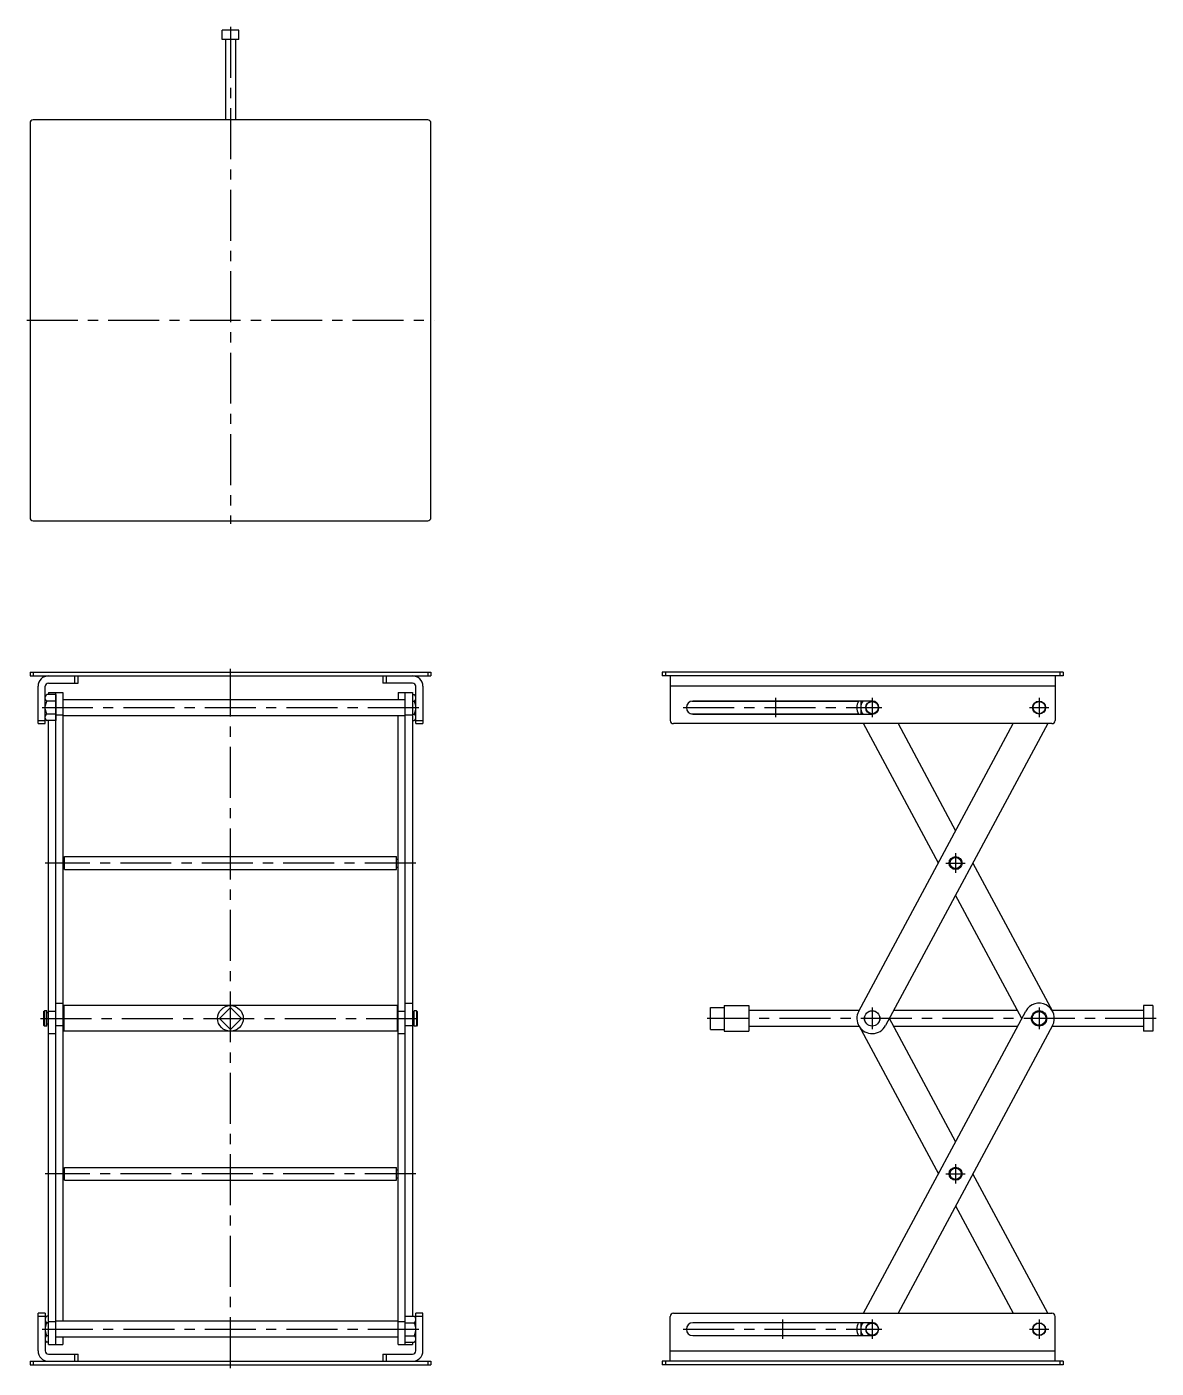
# Model space of a CAD drawing. Extents: x -176 to 1312, y -46 to 834.
# Drawn here: x 608 to 1312, y -2 to 834 of the extents above; entities that cross this region are included whole.
import ezdxf

# ---------------------------------------------------------------- set-up
doc = ezdxf.new("R2010")
doc.units = 0
doc.linetypes.add('CENTER', pattern=[50.8, 31.75, -6.35, 6.35, -6.35])
doc.layers.get('0').update_dxf_attribs({"linetype": 'CONTINUOUS'})
doc.layers.add('CENTER', color=1, linetype='CONTINUOUS')

msp = doc.modelspace()

# ---------------------------------------------------------------- linework, layer by layer
at = {"color": 7, "linetype": 'CONTINUOUS'}
for p, q in [((739.68, 832.41), (729.44, 832.41)), ((729.44, 826.41), (729.44, 832.41)), ((739.68, 826.41), (739.68, 832.41)), ((739.68, 826.41), (729.44, 826.41)), ((731.36, 826.41), (731.36, 776.41)), ((737.76, 826.41), (737.76, 776.41)), ((609.56, 774.41), (609.56, 528.41)), ((857.57, 776.41), (611.56, 776.41)), ((859.57, 528.41), (859.57, 774.41)), ((611.56, 526.41), (857.57, 526.41)), ((609.56, 431.99), (859.57, 431.99)), ((609.56, 431.99), (609.56, 429.69)), ((609.56, 429.69), (859.57, 429.69)), ((611.56, 431.99), (611.56, 429.69)), ((637.56, 425.19), (637.56, 429.69)), ((639.56, 425.19), (639.56, 429.69)), ((829.57, 429.69), (829.57, 425.19)), ((831.57, 429.69), (831.57, 425.19)), ((857.57, 431.99), (857.57, 429.69)), ((859.57, 431.99), (859.57, 429.69)), ((1253.84, 431.99), (1003.84, 431.99)), ((1003.84, 431.99), (1003.84, 429.69)), ((1253.84, 429.69), (1003.84, 429.69)), ((1005.84, 431.99), (1005.84, 429.69)), ((1008.84, 429.69), (1008.84, 401.89)), ((1248.84, 429.69), (1248.84, 401.89)), ((1251.84, 431.99), (1251.84, 429.69)), ((1253.84, 431.99), (1253.84, 429.69)), ((614.56, 399.89), (614.56, 423.19)), ((619.06, 399.89), (619.06, 423.19)), ((621.06, 425.19), (639.56, 425.19)), ((621.06, 419.39), (630.06, 419.39)), ((621.06, 419.39), (621.06, 417.98)), ((625.56, 12.8), (625.56, 419.39)), ((630.06, 419.39), (630.06, 27.3)), ((848.07, 425.19), (829.57, 425.19)), ((839.07, 419.39), (848.07, 419.39)), ((839.07, 419.39), (839.07, 414.89)), ((843.57, 12.8), (843.57, 419.39)), ((848.07, 419.39), (848.07, 30.38)), ((850.07, 399.89), (850.07, 423.19)), ((854.57, 423.19), (854.57, 399.89)), ((1248.84, 423.19), (1008.84, 423.19)), ((619.06, 416.98), (620.06, 417.98)), ((625.56, 417.98), (620.06, 417.98)), ((625.56, 413.93), (620.06, 413.93)), ((625.56, 417.98), (625.56, 401.81)), ((630.06, 414.89), (843.57, 414.89)), ((848.07, 417.98), (849.07, 417.98)), ((848.07, 413.93), (849.07, 413.93)), ((850.07, 416.98), (849.07, 417.98)), ((1022.25, 413.89), (1126.09, 413.89)), ((1134.79, 413.94), (1022.89, 413.94)), ((1127.71, 413.93), (1127.71, 405.85)), ((614.56, 401.89), (619.06, 401.89)), ((619.06, 402.81), (620.06, 401.81)), ((625.56, 405.85), (620.06, 405.85)), ((625.56, 401.81), (620.06, 401.81)), ((621.06, 12.8), (621.06, 401.81)), ((625.56, 405.4), (630.06, 405.4)), ((630.06, 404.89), (843.57, 404.89)), ((839.07, 12.8), (839.07, 404.89)), ((843.57, 405.4), (848.07, 405.4)), ((848.07, 405.85), (849.07, 405.85)), ((848.07, 401.81), (849.07, 401.81)), ((850.07, 402.81), (849.07, 401.81)), ((850.07, 401.89), (854.57, 401.89)), ((1126.09, 405.89), (1022.25, 405.89)), ((1022.89, 405.84), (1134.79, 405.84)), ((614.56, 399.89), (619.06, 399.89)), ((850.07, 399.89), (854.57, 399.89)), ((1246.84, 399.89), (1010.84, 399.89)), ((1126.34, 220.59), (1222.68, 399.89)), ((1175.99, 312.99), (1129.29, 399.89)), ((1244.25, 399.89), (1143.07, 211.6)), ((1150.86, 399.89), (1186.77, 333.07)), ((630.06, 315.49), (631.06, 315.49)), ((630.06, 310.49), (631.06, 310.49)), ((631.06, 316.99), (838.07, 316.99)), ((631.06, 308.99), (631.06, 316.99)), ((838.07, 308.99), (838.07, 316.99)), ((838.07, 315.49), (839.07, 315.49)), ((838.07, 310.49), (839.07, 310.49)), ((1197.56, 312.99), (1247.2, 220.59)), ((631.06, 308.99), (838.07, 308.99)), ((1228.05, 216.1), (1186.77, 292.92)), ((618.06, 220.35), (618.56, 220.85)), ((618.06, 220.35), (618.56, 220.85)), ((618.06, 220.35), (618.06, 211.85)), ((620.06, 220.85), (618.56, 220.85)), ((618.56, 220.85), (618.56, 211.35)), ((620.06, 211.35), (620.06, 220.85)), ((621.06, 219.6), (620.06, 219.6)), ((621.06, 220.59), (625.56, 220.59)), ((625.56, 225.6), (630.06, 225.6)), ((630.06, 223.6), (630.56, 224.1)), ((838.57, 224.1), (630.56, 224.1)), ((630.56, 224.1), (630.56, 208.1)), ((734.56, 222.95), (727.71, 216.1)), ((741.42, 216.1), (734.56, 222.95)), ((839.06, 223.6), (838.56, 224.1)), ((838.57, 224.1), (838.57, 208.1)), ((839.07, 220.59), (843.57, 220.59)), ((843.57, 225.6), (848.07, 225.6)), ((849.07, 219.6), (848.07, 219.6)), ((849.07, 211.35), (849.07, 220.85)), ((850.57, 220.85), (849.07, 220.85)), ((850.57, 220.85), (850.57, 211.35)), ((851.07, 220.35), (850.57, 220.85)), ((851.07, 220.35), (851.07, 211.85)), ((1033.84, 209.24), (1033.84, 222.95)), ((1033.84, 222.95), (1042.51, 222.95)), ((1042.51, 224.1), (1057.87, 224.1)), ((1042.51, 224.1), (1042.51, 208.1)), ((1044.54, 224.1), (1056.02, 224.1)), ((1057.87, 224.1), (1057.87, 208.1)), ((1126.61, 221.1), (1057.87, 221.1)), ((1129.29, 32.3), (1230.47, 220.59)), ((1225.37, 221.1), (1148.18, 221.1)), ((1303.84, 221.1), (1246.91, 221.1)), ((1303.84, 224.1), (1303.84, 208.1)), ((1309.84, 224.1), (1303.84, 224.1)), ((1309.84, 224.1), (1309.84, 208.1)), ((618.06, 211.85), (618.56, 211.35)), ((618.06, 211.85), (618.56, 211.35)), ((620.06, 211.35), (618.56, 211.35)), ((621.06, 212.6), (620.06, 212.6)), ((625.56, 211.6), (630.06, 211.6)), ((727.71, 216.1), (734.56, 209.24)), ((734.56, 209.24), (741.42, 216.1)), ((843.57, 211.6), (848.07, 211.6)), ((849.07, 212.6), (848.07, 212.6)), ((850.57, 211.35), (849.07, 211.35)), ((851.07, 211.85), (850.57, 211.35)), ((1042.51, 216.1), (1033.84, 216.1)), ((1033.84, 209.24), (1042.51, 209.24)), ((1126.63, 211.1), (1057.87, 211.1)), ((1126.34, 211.6), (1175.99, 119.2)), ((1186.77, 139.27), (1145.49, 216.1)), ((1225.37, 211.1), (1148.18, 211.1)), ((1247.2, 211.6), (1150.86, 32.3)), ((1303.84, 211.1), (1246.93, 211.1)), ((621.06, 206.6), (625.56, 206.6)), ((630.06, 208.6), (630.56, 208.1)), ((838.57, 208.1), (630.56, 208.1)), ((839.06, 208.6), (838.56, 208.1)), ((839.07, 206.6), (843.57, 206.6)), ((1042.51, 208.1), (1057.87, 208.1)), ((1044.54, 208.1), (1056.02, 208.1)), ((1309.84, 208.1), (1303.84, 208.1)), ((630.06, 121.7), (631.06, 121.7)), ((631.06, 123.2), (838.07, 123.2)), ((631.06, 115.2), (631.06, 123.2)), ((838.07, 115.2), (838.07, 123.2)), ((838.07, 121.7), (839.07, 121.7)), ((1244.25, 32.3), (1197.56, 119.2)), ((630.06, 116.7), (631.06, 116.7)), ((631.06, 115.2), (838.07, 115.2)), ((838.07, 116.7), (839.07, 116.7)), ((1186.77, 99.13), (1222.68, 32.3)), ((614.56, 8.8), (614.56, 32.3)), ((619.06, 32.3), (614.56, 32.3)), ((619.06, 30.3), (614.56, 30.3)), ((619.06, 32.3), (619.06, 8.8)), ((619.06, 29.38), (620.06, 30.38)), ((621.06, 30.38), (620.06, 30.38)), ((621.06, 26.34), (620.06, 26.34)), ((625.56, 26.8), (621.06, 26.8)), ((839.07, 27.3), (625.56, 27.3)), ((843.57, 26.8), (839.07, 26.8)), ((843.57, 30.38), (849.07, 30.38)), ((843.57, 26.34), (849.07, 26.34)), ((850.07, 29.38), (849.07, 30.38)), ((854.57, 32.3), (850.07, 32.3)), ((850.07, 8.8), (850.07, 32.3)), ((854.57, 30.3), (850.07, 30.3)), ((854.57, 8.8), (854.57, 32.3)), ((1008.84, 2.3), (1008.84, 30.3)), ((1010.84, 32.3), (1246.84, 32.3)), ((1134.84, 26.3), (1022.84, 26.3)), ((1127.71, 26.3), (1127.71, 18.3)), ((1248.84, 2.3), (1248.84, 30.3)), ((621.06, 18.26), (620.06, 18.26)), ((839.07, 17.3), (625.56, 17.3)), ((630.06, 17.3), (630.06, 12.8)), ((843.57, 18.26), (849.07, 18.26)), ((1022.84, 18.3), (1134.84, 18.3)), ((619.06, 15.22), (620.06, 14.22)), ((621.06, 14.22), (620.06, 14.22)), ((621.06, 12.8), (630.06, 12.8)), ((839.07, 12.8), (848.07, 12.8)), ((843.57, 14.22), (849.07, 14.22)), ((848.07, 14.22), (848.07, 12.8)), ((850.07, 15.22), (849.07, 14.22)), ((1008.84, 8.8), (1248.84, 8.8)), ((609.56, 2.3), (859.57, 2.3)), ((609.56, 2.3), (609.56, 0)), ((609.56, 0), (859.57, 0)), ((611.56, 2.3), (611.56, 0)), ((621.06, 6.8), (639.56, 6.8)), ((637.56, 2.3), (637.56, 6.8)), ((639.56, 2.3), (639.56, 6.8)), ((829.57, 6.8), (848.07, 6.8)), ((829.57, 6.8), (829.57, 2.3)), ((831.57, 6.8), (831.57, 2.3)), ((857.57, 2.3), (857.57, 0)), ((859.57, 2.3), (859.57, 0)), ((1253.84, 2.3), (1003.84, 2.3)), ((1003.84, 2.3), (1003.84, 0)), ((1253.84, 0), (1003.84, 0)), ((1005.84, 2.3), (1005.84, 0)), ((1251.84, 2.3), (1251.84, 0)), ((1253.84, 2.3), (1253.84, 0))]:
    msp.add_line(p, q, dxfattribs=at)
for centre, radius in [((1134.71, 409.89), 4), ((1134.71, 409.89), 3.8), ((1238.84, 409.89), 4.05), ((1238.84, 409.89), 4), ((1238.84, 409.89), 3.8), ((1186.77, 312.99), 4.05), ((1186.77, 312.99), 4), ((1186.77, 312.99), 3.5), ((734.56, 216.1), 8), ((1134.71, 216.1), 4.8), ((1134.71, 216.1), 4.75), ((1238.84, 216.1), 4.8), ((1238.84, 216.1), 4.75), ((1238.84, 216.1), 4.25), ((1186.77, 119.2), 4.05), ((1186.77, 119.2), 4), ((1186.77, 119.2), 3.5), ((1134.71, 22.3), 3.8), ((1238.84, 22.3), 4), ((1238.84, 22.3), 3.8)]:
    msp.add_circle(centre, radius, dxfattribs=at)
for centre, radius, start, end in [((611.56, 774.41), 2, 90, 180), ((857.57, 774.41), 2, 0, 90), ((611.56, 528.41), 2, 180, 270), ((857.57, 528.41), 2, 270, 0), ((621.06, 423.19), 6.5, 90, 180), ((848.07, 423.19), 6.5, 0, 90), ((621.06, 423.19), 2, 90, 180), ((848.07, 423.19), 2, 0, 90), ((621.48, 415.95), 2.47, 125.08635, 168.45218), ((621.48, 415.95), 2.47, 191.54782, 234.91365), ((627.32, 409.89), 8.3, 150.87252, 173.70972), ((847.65, 415.95), 2.47, 11.54782, 54.91365), ((847.65, 415.95), 2.47, 305.08635, 348.45218), ((841.81, 409.89), 8.3, 6.29028, 29.12748), ((1022.89, 409.89), 4.05, 90, 270), ((1134.71, 409.89), 9.5, 154.76602, 205.23398), ((1134.71, 409.89), 7.08, 145.05972, 171.22515), ((1134.79, 409.89), 4.05, 270, 90), ((627.32, 409.89), 8.3, 186.29028, 209.12748), ((621.48, 403.83), 2.47, 125.08635, 168.45218), ((621.48, 403.83), 2.47, 191.54782, 234.91365), ((841.81, 409.89), 8.3, 330.87252, 353.70972), ((847.65, 403.83), 2.47, 11.54782, 54.91365), ((847.65, 403.83), 2.47, 305.08635, 348.45218), ((1010.84, 401.89), 2, 180, 270), ((1134.71, 409.89), 7.08, 188.77485, 214.94029), ((1246.84, 401.89), 2, 270, 0), ((1134.71, 216.1), 9.5, 151.75, 331.75), ((1238.84, 216.1), 9.5, 331.75, 151.75), ((621.48, 28.36), 2.47, 125.08635, 168.45218), ((621.48, 28.36), 2.47, 191.54782, 234.91365), ((627.32, 22.3), 8.3, 150.87252, 173.70972), ((847.65, 28.36), 2.47, 11.54782, 54.91365), ((847.65, 28.36), 2.47, 305.08635, 348.45218), ((841.81, 22.3), 8.3, 6.29028, 29.12748), ((1010.84, 30.3), 2, 90, 180), ((1022.84, 22.3), 4, 90, 270), ((1134.71, 22.3), 9.5, 155.01224, 205.12763), ((1134.71, 22.3), 7.08, 145.54565, 171.22515), ((1134.71, 22.3), 4, 88.13108, 271.86892), ((1134.84, 22.3), 4, 270, 90), ((1134.71, 22.3), 4, 283.36205, 76.58621), ((1246.84, 30.3), 2, 0, 90), ((627.32, 22.3), 8.3, 186.29028, 209.12748), ((621.48, 16.24), 2.47, 125.08635, 168.45218), ((841.81, 22.3), 8.3, 330.87252, 353.70972), ((847.65, 16.24), 2.47, 11.54782, 54.91365), ((1134.71, 22.3), 7.08, 188.77485, 214.45435), ((621.06, 8.8), 6.5, 180, 270), ((621.48, 16.24), 2.47, 191.54782, 234.91365), ((621.06, 8.8), 2, 180, 270), ((848.07, 8.8), 6.5, 270, 0), ((848.07, 8.8), 2, 270, 0), ((847.65, 16.24), 2.47, 305.08635, 348.45218)]:
    msp.add_arc(centre, radius, start, end, dxfattribs=at)
at = {"layer": 'CENTER', "color": 1, "linetype": 'CENTER'}
for p, q in [((734.56, 834.41), (734.56, 524.41)), ((607.56, 651.41), (861.57, 651.41)), ((734.56, -2), (734.56, 433.99)), ((617.06, 409.89), (852.07, 409.89)), ((1016.84, 409.89), (1140.84, 409.89)), ((1074.43, 415.94), (1074.43, 403.84)), ((1134.71, 415.94), (1134.71, 403.84)), ((1232.79, 409.89), (1244.89, 409.89)), ((1238.84, 415.94), (1238.84, 403.84)), ((1186.77, 319.04), (1186.77, 306.94)), ((850.07, 312.99), (619.06, 312.99)), ((1180.72, 312.99), (1192.82, 312.99)), ((1134.71, 222.9), (1134.71, 209.3)), ((1238.84, 222.9), (1238.84, 209.3)), ((616.06, 216.1), (853.07, 216.1)), ((1311.84, 216.1), (1031.84, 216.1)), ((850.07, 119.2), (619.06, 119.2)), ((1180.72, 119.2), (1192.82, 119.2)), ((1186.77, 125.25), (1186.77, 113.15)), ((1078.76, 28.3), (1078.76, 16.25)), ((1134.71, 28.3), (1134.71, 16.3)), ((1238.84, 28.3), (1238.84, 16.3)), ((617.06, 22.3), (852.07, 22.3)), ((1016.84, 22.3), (1140.84, 22.3)), ((1232.84, 22.3), (1244.84, 22.3))]:
    msp.add_line(p, q, dxfattribs=at)

doc.saveas('drawing.dxf')
